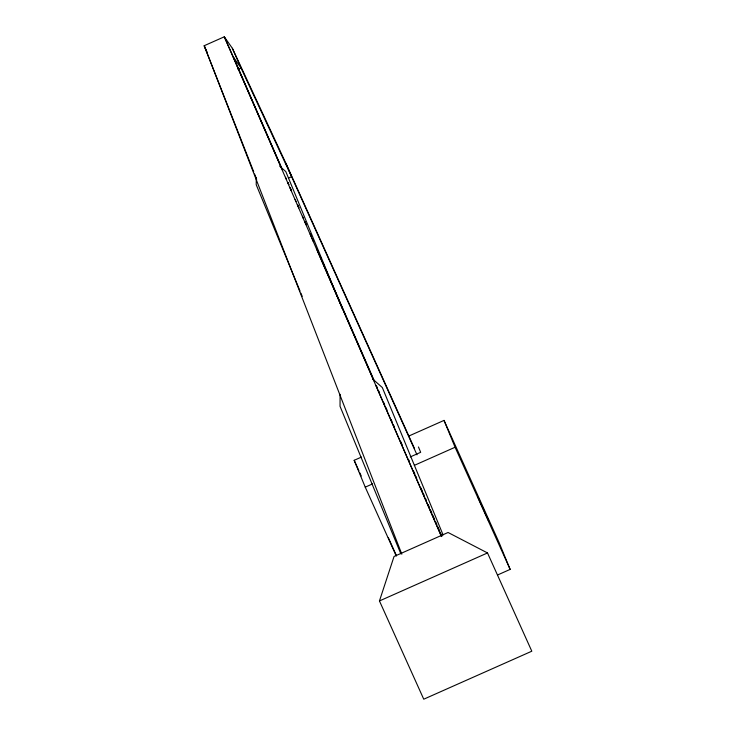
<?xml version="1.0" encoding="UTF-8"?>
<svg xmlns="http://www.w3.org/2000/svg" width="736" height="736" viewBox="0 0 736 736"><rect width="100%" height="100%" fill="white"/><g stroke="black" fill="none" stroke-linecap="round" stroke-linejoin="round"><path stroke-width="1.1" d="M256.257 177.891L256.229 184.754L300.03 291.033M340.087 394.321L340.041 406.309L400.798 553.711M379.454 600.944L394.045 556.48L448.068 532.487L487.517 552.948L531.806 651.204L423.752 699.2L379.454 600.944L487.517 552.948M238.013 69.368L241.031 68.034L291.612 176.686L416.981 454.811M288.595 178.029L291.612 176.686L285.872 163.245L232.355 48.282L224.287 36.8L204.194 45.724L401.828 554.19M396.299 556.066L365.24 487.158L354.172 460.313L361.486 457.065M408.498 436.181L444.029 420.403L499.091 542.552L510.149 569.397L497.619 574.963M410.246 456.936L420.67 452.309L418.462 446.964M365.24 487.158L372.554 483.911M414.34 465.354L455.087 447.249L444.029 420.403M279.79 166.299L285.826 171.608L342.332 308.706M372.471 378.856L382.324 387.532L443.081 534.934M478.142 497.637L488.943 521.612M455.087 447.249L510.149 569.397M285.872 163.245L414.478 448.537M354.172 460.313L358.883 470.755M359.821 472.843L361.229 475.98M388.286 537.547L396.272 555.275M207.377 52.845L204.194 45.724L253.718 171.828M232.355 48.282L241.031 68.034L233.376 57.141L224.287 36.8L441.508 536.535L376.105 385.876M281.962 168.756L233.376 57.141L281.87 168.829M287.923 182.445L288.843 184.552M290.214 187.708L291.594 190.872M297.546 204.562L298.926 207.718M304.888 221.407L306.259 224.563M310.38 234.039L311.3 236.146M312.68 239.31L313.591 241.408M317.722 250.893L319.093 254.049M320.013 256.156L320.924 258.262M321.844 260.369L374.56 381.46M376.39 385.664L377.31 387.771M378.681 390.936L379.601 393.042M383.723 402.518L384.643 404.616M386.014 407.781L386.934 409.888M391.055 419.364L391.975 421.47M393.355 424.626L394.266 426.733M400.688 441.471L402.058 444.636M408.48 459.374L409.391 461.481M413.522 470.957L414.892 474.113M415.812 476.22L416.732 478.326M420.854 487.802L422.225 490.967M423.145 493.065L424.065 495.172M425.436 498.336L426.356 500.443M428.186 504.648L429.566 507.812M430.477 509.919L431.857 513.075M432.768 515.182L434.608 519.395M435.519 521.502L436.899 524.658M437.81 526.764L439.19 529.92M440.11 532.027L441.94 536.24M285.531 177.256L286.442 179.363M287.813 182.528L288.733 184.635M290.104 187.79L291.474 190.955M295.136 199.382L296.047 201.489M297.418 204.654L298.798 207.81M302.45 216.237L303.37 218.353M304.741 221.508L306.112 224.673M310.233 234.149L311.144 236.256M312.064 238.363L313.435 241.528M316.636 248.906L373.814 380.604M300.904 293.158L302.22 296.341M254.564 173.972L256.662 179.308"/></g></svg>
